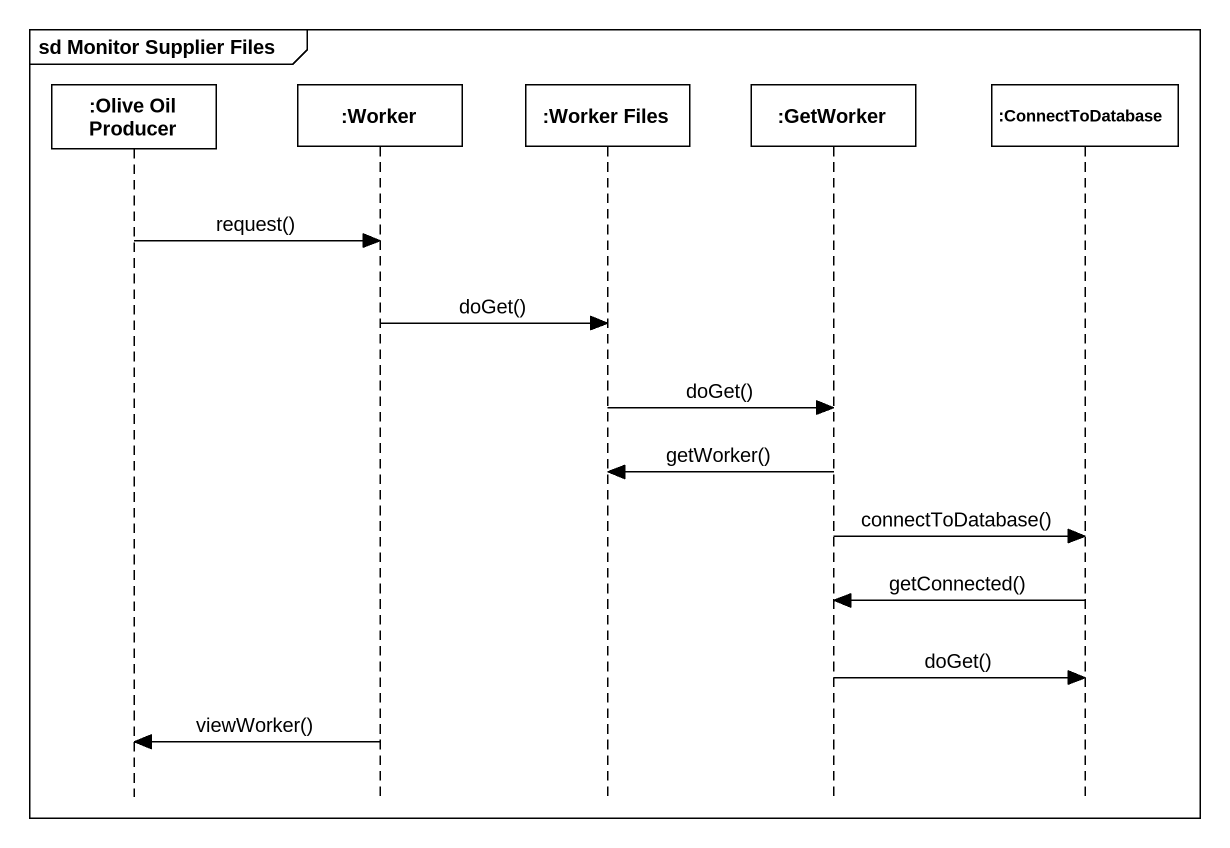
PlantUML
@startuml
mainframe sd Monitor Supplier Files
hide footbox
participant ":Olive Oil Producer" as Olive_Oil_Producer
participant ":Worker" as Worker
participant ":Worker Files" as Worker_Files
participant ":GetWorker" as GetWorker
participant ":ConnectToDatabase" as ConnectToDatabase

Olive_Oil_Producer -> Worker : request()
Worker -> Worker_Files : doGet()
Worker_Files -> GetWorker : doGet()
GetWorker -> Worker_Files : getWorker()
GetWorker -> ConnectToDatabase : connectToDatabase()
ConnectToDatabase -> GetWorker : getConnected()
GetWorker -> ConnectToDatabase : doGet()
Worker -> Olive_Oil_Producer : viewWorker()
@enduml
